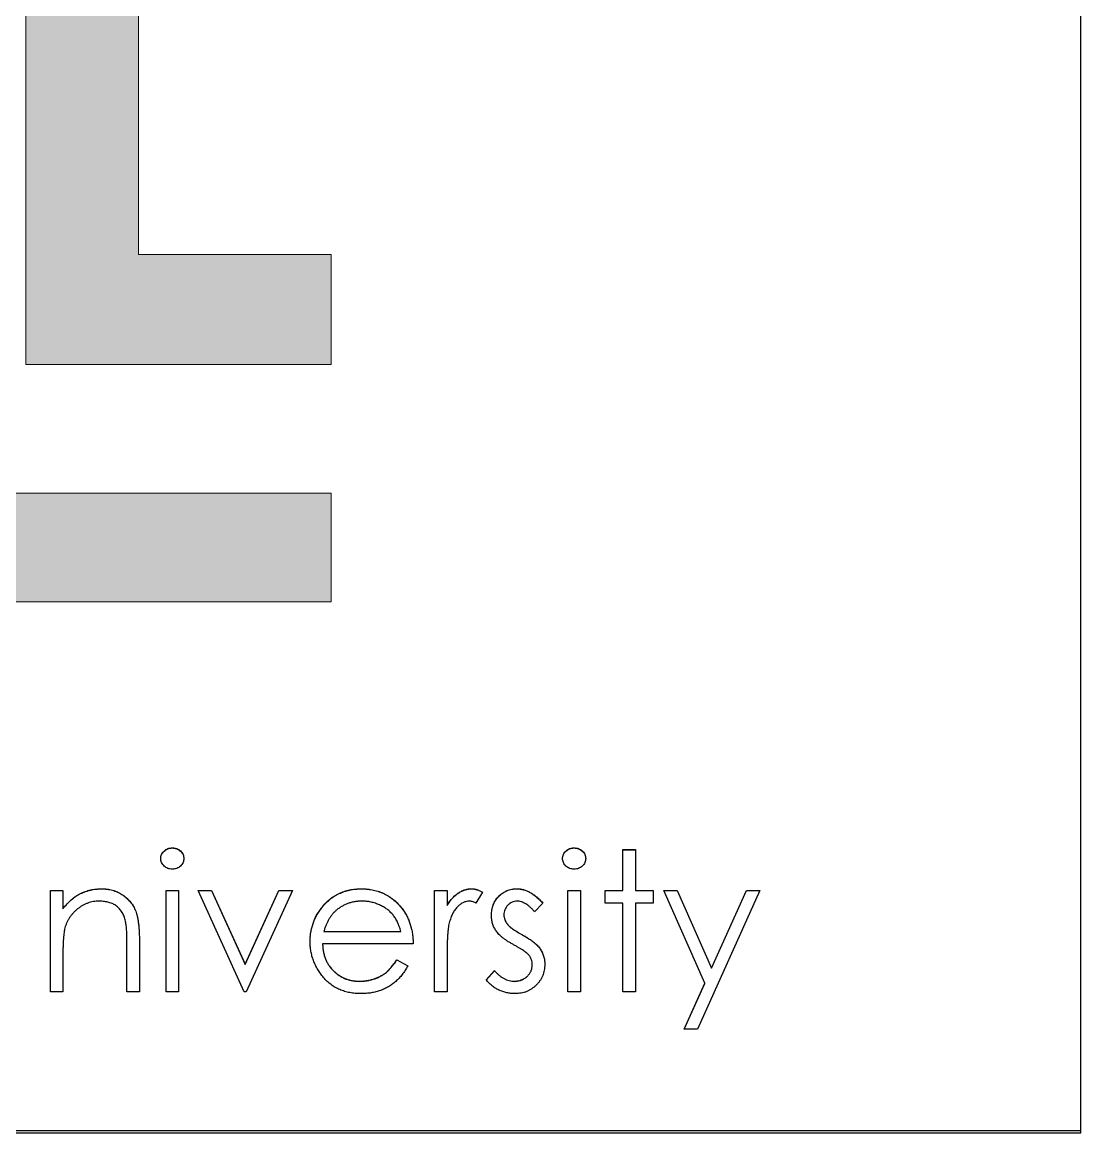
# Model space of a CAD drawing. Header units: inches. Extents: x 0 to 2, y 0 to 2.
# Drawn here: x 1.046 to 2, y 0 to 1.001 of the extents above; entities that cross this region are included whole.
import ezdxf

# ---------------------------------------------------------------- set-up
doc = ezdxf.new("R2010")
doc.units = ezdxf.units.IN
doc.header["$MEASUREMENT"] = 0
doc.layers.add('Temple T', color=7, linetype='Continuous', lineweight=0)

# ---------------------------------------------------------------- blocks, each defined once
blk = doc.blocks.new('Block_0')
at = {"layer": 'Temple T', "true_color": 0x000000, "transparency": 33554687}
h = blk.add_hatch(color=18, dxfattribs=at)
h.dxf.hatch_style = 2
h.paths.add_polyline_path([(872.005, 847.976), (872.005, 751.284), (899.461, 751.284), (899.461, 761.179), (882.144, 761.179), (882.144, 837.844), (894.012, 837.844), (894.012, 821.147), (904.162, 821.147), (904.162, 847.976), (882.144, 847.976)])
h = blk.add_hatch(color=18, dxfattribs=at)
h.dxf.hatch_style = 2
h.paths.add_polyline_path([(832.566, 729.953), (899.461, 729.953), (899.461, 739.727), (832.566, 739.727)])
at = {"layer": 'Temple T'}
for points in [[(872.005, 847.976), (872.005, 751.284), (899.461, 751.284), (899.461, 761.179), (882.144, 761.179), (882.144, 837.844), (894.012, 837.844), (894.012, 821.147), (904.162, 821.147), (904.162, 847.976), (882.144, 847.976)], [(832.566, 729.953), (899.461, 729.953), (899.461, 739.727), (832.566, 739.727)]]:
    blk.add_lwpolyline(points, close=True, dxfattribs=at)

msp = doc.modelspace()

# ---------------------------------------------------------------- linework, layer by layer
at = {"color": 7, "linetype": 'Continuous', "lineweight": 25}
for p, q in [((2, 0), (2, 2.0019)), ((1.181, 0.2567), (1.181, 0.2568)), ((1.5432, 0.2567), (1.5432, 0.2568)), ((1.5873, 0.2552), (1.5986, 0.2552)), ((1.5873, 0.2183), (1.5873, 0.2552)), ((1.5873, 0.2551), (1.5986, 0.2551)), ((1.5986, 0.2552), (1.5986, 0.2183)), ((1.0713, 0.2184), (1.0825, 0.2184)), ((1.0713, 0.127), (1.0713, 0.2184)), ((1.0713, 0.2183), (1.0825, 0.2183)), ((1.0825, 0.2184), (1.0825, 0.2018)), ((1.1173, 0.2199), (1.1173, 0.22)), ((1.1755, 0.2184), (1.1867, 0.2184)), ((1.1755, 0.127), (1.1755, 0.2184)), ((1.1755, 0.2183), (1.1867, 0.2183)), ((1.1867, 0.2184), (1.1867, 0.127)), ((1.2043, 0.2184), (1.2165, 0.2184)), ((1.246, 0.127), (1.2043, 0.2184)), ((1.2044, 0.2183), (1.2165, 0.2183)), ((1.2165, 0.2184), (1.2468, 0.1519)), ((1.2165, 0.2183), (1.2165, 0.2184)), ((1.2165, 0.2183), (1.2468, 0.1518)), ((1.2468, 0.1519), (1.2771, 0.2184)), ((1.2468, 0.1518), (1.2771, 0.2183)), ((1.2893, 0.2184), (1.2476, 0.127)), ((1.2771, 0.2184), (1.2893, 0.2184)), ((1.2771, 0.2183), (1.2771, 0.2184)), ((1.2771, 0.2183), (1.2892, 0.2183)), ((1.3515, 0.2199), (1.3515, 0.22)), ((1.4175, 0.2184), (1.4287, 0.2184)), ((1.4175, 0.127), (1.4175, 0.2184)), ((1.4175, 0.2183), (1.4287, 0.2183)), ((1.4287, 0.2184), (1.4287, 0.2048)), ((1.451, 0.2199), (1.451, 0.22)), ((1.4607, 0.2168), (1.4546, 0.2071)), ((1.4918, 0.2199), (1.4918, 0.22)), ((1.5377, 0.2184), (1.5489, 0.2184)), ((1.5377, 0.127), (1.5377, 0.2184)), ((1.5377, 0.2183), (1.5489, 0.2183)), ((1.5489, 0.2184), (1.5489, 0.127)), ((1.5713, 0.2184), (1.5873, 0.2184)), ((1.5713, 0.2071), (1.5713, 0.2184)), ((1.5713, 0.2183), (1.5873, 0.2183)), ((1.5986, 0.2184), (1.6146, 0.2184)), ((1.5986, 0.2183), (1.6146, 0.2183)), ((1.6146, 0.2184), (1.6146, 0.2071)), ((1.6242, 0.2184), (1.6363, 0.2184)), ((1.6611, 0.1348), (1.6242, 0.2184)), ((1.6242, 0.2183), (1.6363, 0.2183)), ((1.6363, 0.2184), (1.6672, 0.1484)), ((1.6363, 0.2183), (1.6363, 0.2184)), ((1.6363, 0.2183), (1.6672, 0.1483)), ((1.7107, 0.2184), (1.6546, 0.0934)), ((1.6672, 0.1484), (1.6986, 0.2184)), ((1.6672, 0.1483), (1.6986, 0.2183)), ((1.6986, 0.2184), (1.7107, 0.2184)), ((1.6986, 0.2183), (1.6986, 0.2184)), ((1.6986, 0.2183), (1.7107, 0.2183)), ((1.3158, 0.2028), (1.3158, 0.2029)), ((1.3883, 0.2019), (1.3883, 0.202)), ((1.5152, 0.207), (1.5076, 0.1991)), ((1.5873, 0.2071), (1.5713, 0.2071)), ((1.5873, 0.127), (1.5873, 0.2071)), ((1.5986, 0.2071), (1.5986, 0.127)), ((1.6146, 0.2071), (1.5986, 0.2071)), ((1.48, 0.1963), (1.48, 0.1965)), ((1.3177, 0.1815), (1.387, 0.1815)), ((1.3177, 0.1814), (1.3177, 0.1815)), ((1.3177, 0.1814), (1.387, 0.1814)), ((1.387, 0.1814), (1.387, 0.1815)), ((1.4831, 0.1881), (1.4831, 0.1882)), ((1.1514, 0.1737), (1.1514, 0.127)), ((1.3982, 0.1703), (1.3165, 0.1703)), ((1.3165, 0.1702), (1.3165, 0.1703)), ((1.4961, 0.1786), (1.4961, 0.1788)), ((1.1402, 0.127), (1.1402, 0.17)), ((1.5126, 0.1658), (1.5126, 0.1659)), ((1.0825, 0.16), (1.0825, 0.127)), ((1.2468, 0.1518), (1.2468, 0.1519)), ((1.3835, 0.1559), (1.3934, 0.1506)), ((1.3835, 0.1558), (1.3835, 0.1559)), ((1.3835, 0.1558), (1.3934, 0.1505)), ((1.4287, 0.1577), (1.4287, 0.127)), ((1.5056, 0.1512), (1.5056, 0.1513)), ((1.4639, 0.1378), (1.4714, 0.1463)), ((1.4639, 0.1377), (1.4714, 0.1461)), ((1.4714, 0.1461), (1.4714, 0.1463)), ((1.6672, 0.1483), (1.6672, 0.1484)), ((1.3498, 0.1365), (1.3498, 0.1366)), ((1.4895, 0.1365), (1.4895, 0.1366)), ((1.6425, 0.0934), (1.6611, 0.1348)), ((1.6426, 0.0934), (1.6611, 0.1347)), ((1.6611, 0.1347), (1.6611, 0.1348)), ((1.0825, 0.127), (1.0713, 0.127)), ((1.1514, 0.127), (1.1402, 0.127)), ((1.1867, 0.127), (1.1755, 0.127)), ((1.2476, 0.127), (1.246, 0.127)), ((1.4287, 0.127), (1.4175, 0.127)), ((1.5489, 0.127), (1.5377, 0.127)), ((1.5986, 0.127), (1.5873, 0.127)), ((1.6546, 0.0934), (1.6425, 0.0934)), ((0, 0.002), (2, 0.002)), ((0, 0), (2, 0))]:
    msp.add_line(p, q, dxfattribs=at)
for points, knots in [([(1.1707, 0.2472), (1.1707, 0.2478), (1.1708, 0.2491), (1.1714, 0.2509), (1.1724, 0.2526), (1.1737, 0.254), (1.1753, 0.2553), (1.1771, 0.2562), (1.179, 0.2567), (1.1804, 0.2568), (1.181, 0.2568)], [0, 0, 0, 0, 0.12329, 0.242149, 0.363437, 0.489745, 0.618115, 0.744894, 0.868932, 1, 1, 1, 1]), ([(1.1707, 0.247), (1.1707, 0.2477), (1.1708, 0.249), (1.1714, 0.2508), (1.1724, 0.2525), (1.1737, 0.2539), (1.1753, 0.2552), (1.1771, 0.2561), (1.179, 0.2566), (1.1804, 0.2567), (1.181, 0.2567)], [0, 0, 0, 0, 0.12329, 0.242149, 0.363437, 0.489745, 0.618115, 0.744894, 0.868932, 1, 1, 1, 1]), ([(1.181, 0.2568), (1.1817, 0.2568), (1.1831, 0.2567), (1.1851, 0.2562), (1.1869, 0.2553), (1.1885, 0.254), (1.1898, 0.2526), (1.1908, 0.2509), (1.1914, 0.2491), (1.1915, 0.2478), (1.1915, 0.2472)], [0, 0, 0, 0, 0.131899, 0.258284, 0.384341, 0.51198, 0.638632, 0.75923, 0.877412, 1, 1, 1, 1]), ([(1.181, 0.2567), (1.1817, 0.2567), (1.1831, 0.2566), (1.1851, 0.2561), (1.1869, 0.2552), (1.1885, 0.2539), (1.1898, 0.2525), (1.1908, 0.2508), (1.1914, 0.249), (1.1915, 0.2477), (1.1915, 0.247)], [0, 0, 0, 0, 0.131899, 0.258284, 0.384341, 0.51198, 0.638632, 0.75923, 0.877412, 1, 1, 1, 1]), ([(1.5329, 0.2472), (1.5329, 0.2478), (1.533, 0.2491), (1.5336, 0.2509), (1.5345, 0.2526), (1.5359, 0.254), (1.5375, 0.2553), (1.5392, 0.2562), (1.5412, 0.2567), (1.5425, 0.2568), (1.5432, 0.2568)], [0, 0, 0, 0, 0.12329, 0.242149, 0.363437, 0.489745, 0.618115, 0.744894, 0.868932, 1, 1, 1, 1]), ([(1.5329, 0.247), (1.5329, 0.2477), (1.533, 0.249), (1.5336, 0.2508), (1.5345, 0.2525), (1.5359, 0.2539), (1.5375, 0.2552), (1.5392, 0.2561), (1.5412, 0.2566), (1.5425, 0.2567), (1.5432, 0.2567)], [0, 0, 0, 0, 0.12329, 0.242149, 0.363437, 0.489745, 0.618115, 0.744894, 0.868932, 1, 1, 1, 1]), ([(1.5432, 0.2568), (1.5439, 0.2568), (1.5453, 0.2567), (1.5472, 0.2562), (1.549, 0.2553), (1.5506, 0.254), (1.552, 0.2526), (1.553, 0.2509), (1.5536, 0.2491), (1.5536, 0.2478), (1.5537, 0.2472)], [0, 0, 0, 0, 0.131899, 0.258284, 0.384341, 0.51198, 0.638632, 0.75923, 0.877412, 1, 1, 1, 1]), ([(1.5432, 0.2567), (1.5439, 0.2567), (1.5453, 0.2566), (1.5472, 0.2561), (1.549, 0.2552), (1.5506, 0.2539), (1.552, 0.2525), (1.553, 0.2508), (1.5536, 0.249), (1.5536, 0.2477), (1.5537, 0.247)], [0, 0, 0, 0, 0.131899, 0.258284, 0.384341, 0.51198, 0.638632, 0.75923, 0.877412, 1, 1, 1, 1]), ([(1.181, 0.2376), (1.1804, 0.2376), (1.179, 0.2377), (1.1771, 0.2382), (1.1753, 0.2391), (1.1737, 0.2404), (1.1724, 0.2418), (1.1714, 0.2435), (1.1708, 0.2453), (1.1707, 0.2465), (1.1707, 0.2472)], [0, 0, 0, 0, 0.131867, 0.256661, 0.384213, 0.513365, 0.640443, 0.761085, 0.879146, 1, 1, 1, 1]), ([(1.1915, 0.2472), (1.1915, 0.2465), (1.1914, 0.2453), (1.1908, 0.2435), (1.1898, 0.2418), (1.1885, 0.2404), (1.1869, 0.2391), (1.1851, 0.2382), (1.1831, 0.2377), (1.1817, 0.2376), (1.181, 0.2376)], [0, 0, 0, 0, 0.120162, 0.237546, 0.357497, 0.484917, 0.613329, 0.74015, 0.867301, 1, 1, 1, 1]), ([(1.5432, 0.2376), (1.5425, 0.2376), (1.5412, 0.2377), (1.5392, 0.2382), (1.5375, 0.2391), (1.5359, 0.2404), (1.5345, 0.2418), (1.5336, 0.2435), (1.533, 0.2453), (1.5329, 0.2465), (1.5329, 0.2472)], [0, 0, 0, 0, 0.131867, 0.256661, 0.384213, 0.513365, 0.640443, 0.761085, 0.879146, 1, 1, 1, 1]), ([(1.5537, 0.2472), (1.5536, 0.2465), (1.5536, 0.2453), (1.553, 0.2435), (1.552, 0.2418), (1.5506, 0.2404), (1.549, 0.2391), (1.5472, 0.2382), (1.5453, 0.2377), (1.5439, 0.2376), (1.5432, 0.2376)], [0, 0, 0, 0, 0.120162, 0.237546, 0.357497, 0.484917, 0.613329, 0.74015, 0.867301, 1, 1, 1, 1]), ([(1.0825, 0.2019), (1.0837, 0.2034), (1.0861, 0.2063), (1.0899, 0.2101), (1.094, 0.2132), (1.0983, 0.2157), (1.1028, 0.2176), (1.1074, 0.219), (1.1123, 0.2198), (1.1156, 0.2199), (1.1173, 0.22)], [0, 0, 0, 0, 0.140976, 0.273569, 0.398988, 0.51993, 0.63811, 0.756589, 0.87686, 1, 1, 1, 1]), ([(1.0825, 0.2018), (1.0837, 0.2033), (1.0861, 0.2062), (1.0899, 0.21), (1.094, 0.2131), (1.0983, 0.2156), (1.1028, 0.2175), (1.1074, 0.2189), (1.1123, 0.2197), (1.1156, 0.2198), (1.1173, 0.2199)], [0, 0, 0, 0, 0.140976, 0.273569, 0.398988, 0.51993, 0.63811, 0.756589, 0.87686, 1, 1, 1, 1]), ([(1.1173, 0.22), (1.119, 0.2199), (1.1223, 0.2198), (1.1271, 0.2188), (1.1316, 0.2172), (1.1358, 0.2149), (1.1395, 0.2121), (1.1428, 0.2088), (1.1455, 0.2051), (1.1474, 0.2016), (1.1486, 0.1985), (1.1493, 0.1958), (1.15, 0.1929), (1.1505, 0.1896), (1.1509, 0.1861), (1.1512, 0.1822), (1.1514, 0.178), (1.1514, 0.1752), (1.1514, 0.1737)], [0, 0, 0, 0, 0.07724, 0.151178, 0.223488, 0.295543, 0.366976, 0.437131, 0.507044, 0.57856, 0.616614, 0.658756, 0.704491, 0.754803, 0.809332, 0.868274, 0.932073, 1, 1, 1, 1]), ([(1.1173, 0.2199), (1.119, 0.2198), (1.1223, 0.2197), (1.1271, 0.2187), (1.1316, 0.2171), (1.1358, 0.2148), (1.1395, 0.212), (1.1428, 0.2087), (1.1455, 0.205), (1.1474, 0.2015), (1.1486, 0.1984), (1.1493, 0.1957), (1.15, 0.1928), (1.1505, 0.1895), (1.1509, 0.186), (1.1512, 0.1821), (1.1514, 0.1779), (1.1514, 0.175), (1.1514, 0.1736)], [0, 0, 0, 0, 0.07724, 0.151178, 0.223488, 0.295543, 0.366976, 0.437131, 0.507044, 0.57856, 0.616614, 0.658756, 0.704491, 0.754803, 0.809332, 0.868274, 0.932073, 1, 1, 1, 1]), ([(1.3158, 0.2029), (1.3169, 0.2043), (1.3192, 0.207), (1.3229, 0.2105), (1.327, 0.2134), (1.3314, 0.2158), (1.336, 0.2177), (1.3409, 0.219), (1.3461, 0.2198), (1.3497, 0.2199), (1.3515, 0.22)], [0, 0, 0, 0, 0.128835, 0.253589, 0.374643, 0.49534, 0.616325, 0.739759, 0.866842, 1, 1, 1, 1]), ([(1.3158, 0.2028), (1.3169, 0.2042), (1.3192, 0.2068), (1.3229, 0.2103), (1.327, 0.2133), (1.3314, 0.2157), (1.336, 0.2175), (1.3409, 0.2189), (1.3461, 0.2197), (1.3497, 0.2198), (1.3515, 0.2199)], [0, 0, 0, 0, 0.128835, 0.253589, 0.374643, 0.49534, 0.616325, 0.739759, 0.866842, 1, 1, 1, 1]), ([(1.3515, 0.22), (1.3534, 0.2199), (1.3571, 0.2198), (1.3624, 0.2189), (1.3675, 0.2175), (1.3723, 0.2156), (1.3768, 0.213), (1.3809, 0.2099), (1.3849, 0.2062), (1.3871, 0.2034), (1.3883, 0.202)], [0, 0, 0, 0, 0.13204, 0.259033, 0.38188, 0.502258, 0.622752, 0.744743, 0.870109, 1, 1, 1, 1]), ([(1.3515, 0.2199), (1.3534, 0.2198), (1.3571, 0.2197), (1.3624, 0.2188), (1.3675, 0.2174), (1.3723, 0.2155), (1.3768, 0.2129), (1.3809, 0.2098), (1.3849, 0.2061), (1.3871, 0.2033), (1.3883, 0.2019)], [0, 0, 0, 0, 0.13204, 0.259033, 0.38188, 0.502258, 0.622752, 0.744743, 0.870109, 1, 1, 1, 1]), ([(1.4287, 0.2049), (1.4295, 0.2062), (1.4311, 0.2086), (1.4337, 0.2117), (1.4364, 0.2144), (1.4392, 0.2164), (1.4421, 0.218), (1.445, 0.2192), (1.448, 0.2198), (1.45, 0.2199), (1.451, 0.22)], [0, 0, 0, 0, 0.160059, 0.306112, 0.438367, 0.560541, 0.675317, 0.786114, 0.892842, 1, 1, 1, 1]), ([(1.4287, 0.2048), (1.4295, 0.2061), (1.4311, 0.2085), (1.4337, 0.2116), (1.4364, 0.2142), (1.4392, 0.2163), (1.4421, 0.2179), (1.445, 0.219), (1.448, 0.2197), (1.45, 0.2198), (1.451, 0.2199)], [0, 0, 0, 0, 0.160059, 0.306112, 0.438367, 0.560541, 0.675317, 0.786114, 0.892842, 1, 1, 1, 1]), ([(1.451, 0.22), (1.4518, 0.2199), (1.4534, 0.2198), (1.4558, 0.2192), (1.4583, 0.2182), (1.4599, 0.2173), (1.4607, 0.2168)], [0, 0, 0, 0, 0.225278, 0.463523, 0.720324, 1, 1, 1, 1]), ([(1.451, 0.2199), (1.4518, 0.2198), (1.4534, 0.2197), (1.4558, 0.2191), (1.4583, 0.2181), (1.4599, 0.2172), (1.4607, 0.2167)], [0, 0, 0, 0, 0.225278, 0.463523, 0.720324, 1, 1, 1, 1]), ([(1.4688, 0.196), (1.4688, 0.1968), (1.4688, 0.1985), (1.4691, 0.2009), (1.4696, 0.2032), (1.4703, 0.2054), (1.4713, 0.2075), (1.4724, 0.2095), (1.4737, 0.2114), (1.4753, 0.2132), (1.4769, 0.2147), (1.4788, 0.2161), (1.4807, 0.2173), (1.4827, 0.2183), (1.4848, 0.2191), (1.4871, 0.2196), (1.4894, 0.2199), (1.491, 0.22), (1.4918, 0.22)], [0, 0, 0, 0, 0.067978, 0.133044, 0.196507, 0.258613, 0.319728, 0.380873, 0.442636, 0.505079, 0.567881, 0.628814, 0.68891, 0.748765, 0.809386, 0.870884, 0.934037, 1, 1, 1, 1]), ([(1.4688, 0.1959), (1.4688, 0.1967), (1.4688, 0.1984), (1.4691, 0.2008), (1.4696, 0.2031), (1.4703, 0.2053), (1.4713, 0.2074), (1.4724, 0.2094), (1.4737, 0.2113), (1.4753, 0.2131), (1.4769, 0.2146), (1.4788, 0.216), (1.4807, 0.2172), (1.4827, 0.2182), (1.4848, 0.219), (1.4871, 0.2195), (1.4894, 0.2198), (1.491, 0.2198), (1.4918, 0.2199)], [0, 0, 0, 0, 0.067978, 0.133044, 0.196507, 0.258613, 0.319728, 0.380873, 0.442636, 0.505079, 0.567881, 0.628814, 0.68891, 0.748765, 0.809386, 0.870884, 0.934037, 1, 1, 1, 1]), ([(1.4918, 0.22), (1.4928, 0.2199), (1.4948, 0.2198), (1.4977, 0.2192), (1.5006, 0.2182), (1.5036, 0.2167), (1.5065, 0.2149), (1.5094, 0.2126), (1.5124, 0.21), (1.5143, 0.208), (1.5152, 0.207)], [0, 0, 0, 0, 0.105714, 0.213412, 0.326127, 0.444452, 0.569061, 0.702712, 0.846318, 1, 1, 1, 1]), ([(1.4918, 0.2199), (1.4928, 0.2198), (1.4948, 0.2197), (1.4977, 0.2191), (1.5006, 0.2181), (1.5036, 0.2166), (1.5065, 0.2148), (1.5094, 0.2125), (1.5124, 0.2099), (1.5143, 0.2079), (1.5152, 0.2069)], [0, 0, 0, 0, 0.105714, 0.213412, 0.326127, 0.444452, 0.569061, 0.702712, 0.846318, 1, 1, 1, 1]), ([(1.1153, 0.2087), (1.1144, 0.2087), (1.1126, 0.2087), (1.11, 0.2084), (1.1074, 0.2078), (1.1049, 0.2071), (1.1025, 0.206), (1.1001, 0.2049), (1.0979, 0.2034), (1.0957, 0.2018), (1.0936, 0.2), (1.0917, 0.1981), (1.09, 0.1961), (1.0885, 0.194), (1.0871, 0.1918), (1.086, 0.1895), (1.085, 0.1871), (1.0845, 0.1854), (1.0843, 0.1846)], [0, 0, 0, 0, 0.063986, 0.126627, 0.188984, 0.25023, 0.312351, 0.374574, 0.438148, 0.50292, 0.567974, 0.630771, 0.692935, 0.754398, 0.815218, 0.876117, 0.938015, 1, 1, 1, 1]), ([(1.1389, 0.1908), (1.1385, 0.1922), (1.1378, 0.1949), (1.136, 0.1986), (1.1337, 0.2018), (1.1309, 0.2043), (1.1277, 0.2064), (1.1239, 0.2077), (1.1198, 0.2086), (1.1169, 0.2087), (1.1153, 0.2087)], [0, 0, 0, 0, 0.13552, 0.260833, 0.378476, 0.493178, 0.609281, 0.729981, 0.859261, 1, 1, 1, 1]), ([(1.3053, 0.1724), (1.3053, 0.1738), (1.3054, 0.1766), (1.3059, 0.1807), (1.3067, 0.1847), (1.3079, 0.1886), (1.3093, 0.1924), (1.3112, 0.1961), (1.3133, 0.1996), (1.315, 0.2018), (1.3158, 0.2029)], [0, 0, 0, 0, 0.128045, 0.253768, 0.377428, 0.500551, 0.623296, 0.746578, 0.872348, 1, 1, 1, 1]), ([(1.3053, 0.1723), (1.3053, 0.1737), (1.3054, 0.1765), (1.3059, 0.1806), (1.3067, 0.1846), (1.3079, 0.1885), (1.3093, 0.1923), (1.3112, 0.1959), (1.3133, 0.1995), (1.315, 0.2017), (1.3158, 0.2028)], [0, 0, 0, 0, 0.128045, 0.253768, 0.377428, 0.500551, 0.623296, 0.746578, 0.872348, 1, 1, 1, 1]), ([(1.3521, 0.2087), (1.351, 0.2087), (1.3488, 0.2087), (1.3455, 0.2083), (1.3424, 0.2076), (1.3393, 0.2067), (1.3365, 0.2054), (1.3337, 0.204), (1.331, 0.2022), (1.3294, 0.2009), (1.3286, 0.2002)], [0, 0, 0, 0, 0.131092, 0.259141, 0.384162, 0.505992, 0.629098, 0.750669, 0.874039, 1, 1, 1, 1]), ([(1.387, 0.1815), (1.3866, 0.183), (1.3858, 0.1859), (1.3842, 0.1898), (1.3823, 0.1933), (1.3801, 0.1964), (1.3776, 0.1991), (1.3747, 0.2015), (1.3715, 0.2036), (1.3679, 0.2054), (1.3642, 0.2069), (1.3602, 0.208), (1.3562, 0.2087), (1.3535, 0.2087), (1.3521, 0.2087)], [0, 0, 0, 0, 0.09624, 0.185231, 0.267501, 0.3444, 0.419595, 0.496891, 0.576638, 0.660268, 0.745387, 0.83004, 0.914474, 1, 1, 1, 1]), ([(1.3883, 0.202), (1.3891, 0.2009), (1.3907, 0.1988), (1.3926, 0.1953), (1.3943, 0.1916), (1.3957, 0.1877), (1.3968, 0.1836), (1.3976, 0.1794), (1.3981, 0.1749), (1.3982, 0.1718), (1.3982, 0.1703)], [0, 0, 0, 0, 0.118522, 0.236255, 0.356174, 0.47725, 0.60154, 0.729618, 0.862158, 1, 1, 1, 1]), ([(1.3883, 0.2019), (1.3891, 0.2008), (1.3907, 0.1987), (1.3926, 0.1951), (1.3943, 0.1915), (1.3957, 0.1876), (1.3968, 0.1835), (1.3976, 0.1793), (1.3981, 0.1748), (1.3982, 0.1717), (1.3982, 0.1702)], [0, 0, 0, 0, 0.118522, 0.236255, 0.356174, 0.47725, 0.60154, 0.729618, 0.862158, 1, 1, 1, 1]), ([(1.4488, 0.2087), (1.4479, 0.2087), (1.4461, 0.2086), (1.4434, 0.2076), (1.4408, 0.206), (1.4387, 0.2043), (1.4371, 0.2027), (1.436, 0.2012), (1.4349, 0.1996), (1.4339, 0.1978), (1.433, 0.1959), (1.4321, 0.1937), (1.4314, 0.1915), (1.4309, 0.1899), (1.4307, 0.1891)], [0, 0, 0, 0, 0.093807, 0.191338, 0.295191, 0.410312, 0.47193, 0.536425, 0.603119, 0.674118, 0.749332, 0.828283, 0.91204, 1, 1, 1, 1]), ([(1.4546, 0.2071), (1.454, 0.2074), (1.453, 0.2078), (1.4515, 0.2084), (1.4501, 0.2087), (1.4493, 0.2087), (1.4488, 0.2087)], [0, 0, 0, 0, 0.295139, 0.56023, 0.794983, 1, 1, 1, 1]), ([(1.4918, 0.2087), (1.491, 0.2087), (1.4895, 0.2086), (1.4873, 0.2079), (1.4852, 0.2067), (1.4834, 0.2051), (1.4819, 0.2032), (1.4808, 0.2011), (1.4801, 0.1988), (1.48, 0.1973), (1.48, 0.1965)], [0, 0, 0, 0, 0.124958, 0.245901, 0.369166, 0.498511, 0.628504, 0.751028, 0.873724, 1, 1, 1, 1]), ([(1.5076, 0.1991), (1.507, 0.1999), (1.5057, 0.2014), (1.5037, 0.2033), (1.5017, 0.205), (1.4997, 0.2064), (1.4977, 0.2074), (1.4958, 0.2082), (1.4938, 0.2087), (1.4925, 0.2087), (1.4918, 0.2087)], [0, 0, 0, 0, 0.158223, 0.305036, 0.441309, 0.565963, 0.683525, 0.793334, 0.898518, 1, 1, 1, 1]), ([(1.1402, 0.17), (1.1402, 0.1712), (1.1402, 0.1736), (1.1402, 0.177), (1.1401, 0.1801), (1.1399, 0.1829), (1.1397, 0.1853), (1.1395, 0.1874), (1.1392, 0.1892), (1.139, 0.1903), (1.1389, 0.1908)], [0, 0, 0, 0, 0.17885, 0.34211, 0.489826, 0.623254, 0.74008, 0.841483, 0.928908, 1, 1, 1, 1]), ([(1.3286, 0.2002), (1.328, 0.1996), (1.3267, 0.1986), (1.3251, 0.1967), (1.3236, 0.1946), (1.3222, 0.1924), (1.3209, 0.1899), (1.3197, 0.1873), (1.3186, 0.1845), (1.318, 0.1825), (1.3177, 0.1815)], [0, 0, 0, 0, 0.109984, 0.22258, 0.3385, 0.458709, 0.585535, 0.717518, 0.854667, 1, 1, 1, 1]), ([(1.4729, 0.1819), (1.4723, 0.183), (1.471, 0.1851), (1.4697, 0.1885), (1.4689, 0.1922), (1.4688, 0.1947), (1.4688, 0.196)], [0, 0, 0, 0, 0.246252, 0.492591, 0.74057, 1, 1, 1, 1]), ([(1.48, 0.1965), (1.48, 0.1957), (1.4801, 0.1943), (1.4807, 0.1922), (1.4817, 0.1901), (1.4826, 0.1888), (1.4831, 0.1882)], [0, 0, 0, 0, 0.24004, 0.479403, 0.731757, 1, 1, 1, 1]), ([(1.48, 0.1963), (1.48, 0.1956), (1.4801, 0.1942), (1.4807, 0.1921), (1.4817, 0.19), (1.4826, 0.1887), (1.4831, 0.1881)], [0, 0, 0, 0, 0.24004, 0.479403, 0.731757, 1, 1, 1, 1]), ([(1.0843, 0.1846), (1.0841, 0.1839), (1.0838, 0.1826), (1.0835, 0.1804), (1.0832, 0.1779), (1.0829, 0.175), (1.0828, 0.1717), (1.0826, 0.1681), (1.0825, 0.1642), (1.0825, 0.1615), (1.0825, 0.16)], [0, 0, 0, 0, 0.076995, 0.167615, 0.271052, 0.38946, 0.520843, 0.666399, 0.826094, 1, 1, 1, 1]), ([(1.4307, 0.1891), (1.4305, 0.1883), (1.4301, 0.1867), (1.4298, 0.184), (1.4294, 0.1809), (1.4292, 0.1772), (1.4289, 0.173), (1.4288, 0.1684), (1.4287, 0.1632), (1.4287, 0.1596), (1.4287, 0.1577)], [0, 0, 0, 0, 0.070855, 0.156938, 0.2586, 0.375891, 0.508166, 0.656238, 0.820177, 1, 1, 1, 1]), ([(1.4887, 0.1695), (1.4878, 0.17), (1.4859, 0.171), (1.4834, 0.1726), (1.4811, 0.1742), (1.479, 0.1757), (1.4771, 0.1772), (1.4755, 0.1788), (1.4741, 0.1803), (1.4733, 0.1814), (1.4729, 0.1819)], [0, 0, 0, 0, 0.157762, 0.30595, 0.443775, 0.572824, 0.692154, 0.802296, 0.905564, 1, 1, 1, 1]), ([(1.4831, 0.1882), (1.4834, 0.1878), (1.484, 0.1871), (1.4851, 0.186), (1.4864, 0.1849), (1.4879, 0.1838), (1.4897, 0.1826), (1.4916, 0.1813), (1.4938, 0.18), (1.4953, 0.1792), (1.4961, 0.1788)], [0, 0, 0, 0, 0.083425, 0.17756, 0.283982, 0.402217, 0.533568, 0.676121, 0.831649, 1, 1, 1, 1]), ([(1.4831, 0.1881), (1.4834, 0.1877), (1.484, 0.187), (1.4851, 0.1859), (1.4864, 0.1848), (1.4879, 0.1837), (1.4897, 0.1825), (1.4916, 0.1812), (1.4938, 0.1799), (1.4953, 0.1791), (1.4961, 0.1786)], [0, 0, 0, 0, 0.083425, 0.17756, 0.283982, 0.402217, 0.533568, 0.676121, 0.831649, 1, 1, 1, 1]), ([(1.3512, 0.1254), (1.3495, 0.1255), (1.3461, 0.1255), (1.3411, 0.1262), (1.3364, 0.1274), (1.332, 0.1289), (1.3279, 0.131), (1.3241, 0.1335), (1.3206, 0.1364), (1.3174, 0.1398), (1.3146, 0.1434), (1.3121, 0.1472), (1.31, 0.1511), (1.3083, 0.1552), (1.3069, 0.1593), (1.306, 0.1636), (1.3054, 0.168), (1.3053, 0.1709), (1.3053, 0.1724)], [0, 0, 0, 0, 0.071579, 0.139629, 0.204797, 0.268135, 0.329814, 0.391301, 0.453434, 0.516552, 0.579631, 0.641119, 0.701294, 0.76081, 0.819932, 0.87892, 0.938983, 1, 1, 1, 1]), ([(1.3165, 0.1703), (1.3166, 0.1691), (1.3167, 0.1667), (1.3172, 0.1633), (1.318, 0.16), (1.3191, 0.1568), (1.3204, 0.1539), (1.3221, 0.1511), (1.3241, 0.1485), (1.3263, 0.146), (1.3287, 0.1439), (1.3313, 0.1419), (1.3341, 0.1403), (1.3369, 0.1389), (1.34, 0.1379), (1.3431, 0.1372), (1.3464, 0.1367), (1.3487, 0.1367), (1.3498, 0.1366)], [0, 0, 0, 0, 0.068385, 0.134476, 0.198391, 0.260753, 0.321829, 0.383037, 0.444653, 0.507398, 0.569825, 0.630778, 0.690929, 0.750945, 0.811049, 0.872331, 0.935004, 1, 1, 1, 1]), ([(1.3165, 0.1702), (1.3166, 0.169), (1.3167, 0.1666), (1.3172, 0.1631), (1.318, 0.1598), (1.3191, 0.1567), (1.3204, 0.1538), (1.3221, 0.151), (1.3241, 0.1484), (1.3263, 0.1459), (1.3287, 0.1437), (1.3313, 0.1418), (1.3341, 0.1402), (1.3369, 0.1388), (1.34, 0.1378), (1.3431, 0.1371), (1.3464, 0.1366), (1.3487, 0.1366), (1.3498, 0.1365)], [0, 0, 0, 0, 0.068385, 0.134476, 0.198391, 0.260753, 0.321829, 0.383037, 0.444653, 0.507398, 0.569825, 0.630778, 0.690929, 0.750945, 0.811049, 0.872331, 0.935004, 1, 1, 1, 1]), ([(1.4961, 0.1788), (1.4971, 0.1782), (1.499, 0.1772), (1.5016, 0.1755), (1.5041, 0.1739), (1.5063, 0.1723), (1.5082, 0.1707), (1.5099, 0.1691), (1.5114, 0.1676), (1.5122, 0.1665), (1.5126, 0.1659)], [0, 0, 0, 0, 0.158989, 0.307115, 0.446213, 0.574876, 0.694152, 0.804581, 0.906593, 1, 1, 1, 1]), ([(1.4961, 0.1786), (1.4971, 0.1781), (1.499, 0.177), (1.5016, 0.1754), (1.5041, 0.1738), (1.5063, 0.1722), (1.5082, 0.1706), (1.5099, 0.169), (1.5114, 0.1674), (1.5122, 0.1663), (1.5126, 0.1658)], [0, 0, 0, 0, 0.158989, 0.307115, 0.446213, 0.574876, 0.694152, 0.804581, 0.906593, 1, 1, 1, 1]), ([(1.5025, 0.16), (1.5022, 0.1604), (1.5016, 0.1611), (1.5005, 0.1621), (1.4991, 0.1632), (1.4975, 0.1643), (1.4956, 0.1655), (1.4935, 0.1668), (1.4912, 0.1681), (1.4895, 0.169), (1.4887, 0.1695)], [0, 0, 0, 0, 0.076875, 0.167462, 0.27227, 0.389551, 0.520801, 0.666263, 0.825545, 1, 1, 1, 1]), ([(1.5126, 0.1659), (1.5132, 0.1649), (1.5145, 0.1628), (1.5159, 0.1593), (1.5167, 0.1556), (1.5168, 0.1531), (1.5168, 0.1518)], [0, 0, 0, 0, 0.248839, 0.495235, 0.743336, 1, 1, 1, 1]), ([(1.5126, 0.1658), (1.5132, 0.1648), (1.5145, 0.1627), (1.5159, 0.1592), (1.5167, 0.1555), (1.5168, 0.153), (1.5168, 0.1517)], [0, 0, 0, 0, 0.248839, 0.495235, 0.743336, 1, 1, 1, 1]), ([(1.3498, 0.1366), (1.351, 0.1367), (1.3532, 0.1367), (1.3565, 0.1371), (1.3597, 0.1378), (1.3629, 0.1387), (1.366, 0.1399), (1.3688, 0.1412), (1.3714, 0.1427), (1.3738, 0.1444), (1.3762, 0.1465), (1.3785, 0.1492), (1.3811, 0.1523), (1.3826, 0.1546), (1.3835, 0.1559)], [0, 0, 0, 0, 0.082592, 0.163879, 0.245659, 0.327726, 0.40861, 0.485749, 0.559169, 0.630268, 0.705306, 0.792065, 0.889796, 1, 1, 1, 1]), ([(1.3498, 0.1365), (1.351, 0.1366), (1.3532, 0.1366), (1.3565, 0.137), (1.3597, 0.1377), (1.3629, 0.1386), (1.366, 0.1397), (1.3688, 0.1411), (1.3714, 0.1426), (1.3738, 0.1443), (1.3762, 0.1464), (1.3785, 0.1491), (1.3811, 0.1522), (1.3826, 0.1545), (1.3835, 0.1558)], [0, 0, 0, 0, 0.082592, 0.163879, 0.245659, 0.327726, 0.40861, 0.485749, 0.559169, 0.630268, 0.705306, 0.792065, 0.889796, 1, 1, 1, 1]), ([(1.3934, 0.1506), (1.3926, 0.1492), (1.3911, 0.1465), (1.3884, 0.1427), (1.3856, 0.1393), (1.3826, 0.1364), (1.3794, 0.1339), (1.376, 0.1316), (1.3724, 0.1297), (1.3687, 0.1281), (1.3646, 0.1269), (1.3604, 0.1261), (1.3559, 0.1255), (1.3528, 0.1255), (1.3512, 0.1254)], [0, 0, 0, 0, 0.09337, 0.181661, 0.265874, 0.346355, 0.4246, 0.501903, 0.579992, 0.658443, 0.738672, 0.821894, 0.908801, 1, 1, 1, 1]), ([(1.4895, 0.1366), (1.4906, 0.1367), (1.4927, 0.1368), (1.4957, 0.1377), (1.4985, 0.139), (1.5009, 0.1409), (1.503, 0.1432), (1.5045, 0.1457), (1.5054, 0.1485), (1.5056, 0.1504), (1.5056, 0.1513)], [0, 0, 0, 0, 0.134042, 0.261896, 0.387836, 0.517686, 0.644509, 0.764718, 0.880291, 1, 1, 1, 1]), ([(1.4895, 0.1365), (1.4906, 0.1366), (1.4927, 0.1367), (1.4957, 0.1375), (1.4985, 0.1389), (1.5009, 0.1408), (1.503, 0.1431), (1.5045, 0.1456), (1.5054, 0.1484), (1.5056, 0.1503), (1.5056, 0.1512)], [0, 0, 0, 0, 0.134042, 0.261896, 0.387836, 0.517686, 0.644509, 0.764718, 0.880291, 1, 1, 1, 1]), ([(1.5168, 0.1518), (1.5168, 0.1509), (1.5168, 0.1491), (1.5164, 0.1465), (1.5158, 0.144), (1.515, 0.1416), (1.5139, 0.1393), (1.5125, 0.1371), (1.511, 0.135), (1.5092, 0.1331), (1.5072, 0.1313), (1.5051, 0.1297), (1.5029, 0.1284), (1.5006, 0.1273), (1.4981, 0.1264), (1.4955, 0.1259), (1.4928, 0.1255), (1.491, 0.1254), (1.4901, 0.1254)], [0, 0, 0, 0, 0.064548, 0.127199, 0.188597, 0.24864, 0.309525, 0.370037, 0.431889, 0.495704, 0.559519, 0.621372, 0.682397, 0.743568, 0.805498, 0.86864, 0.933066, 1, 1, 1, 1]), ([(1.5056, 0.1513), (1.5056, 0.1521), (1.5055, 0.1537), (1.5049, 0.156), (1.5039, 0.1581), (1.503, 0.1594), (1.5025, 0.16)], [0, 0, 0, 0, 0.253475, 0.500453, 0.745578, 1, 1, 1, 1]), ([(1.4714, 0.1463), (1.4721, 0.1455), (1.4735, 0.144), (1.4756, 0.142), (1.4779, 0.1404), (1.4801, 0.139), (1.4824, 0.1379), (1.4847, 0.1372), (1.4871, 0.1367), (1.4887, 0.1367), (1.4895, 0.1366)], [0, 0, 0, 0, 0.147476, 0.285904, 0.417172, 0.540501, 0.659238, 0.775006, 0.887229, 1, 1, 1, 1]), ([(1.4714, 0.1461), (1.4721, 0.1454), (1.4735, 0.1439), (1.4756, 0.1419), (1.4779, 0.1403), (1.4801, 0.1389), (1.4824, 0.1378), (1.4847, 0.1371), (1.4871, 0.1366), (1.4887, 0.1366), (1.4895, 0.1365)], [0, 0, 0, 0, 0.147476, 0.285904, 0.417172, 0.540501, 0.659238, 0.775006, 0.887229, 1, 1, 1, 1]), ([(1.4901, 0.1254), (1.4888, 0.1255), (1.4863, 0.1255), (1.4826, 0.1262), (1.479, 0.1272), (1.4754, 0.1286), (1.4721, 0.1304), (1.4691, 0.1326), (1.4663, 0.135), (1.4647, 0.1369), (1.4639, 0.1378)], [0, 0, 0, 0, 0.126743, 0.251724, 0.377219, 0.504694, 0.631458, 0.755401, 0.877701, 1, 1, 1, 1])]:
    msp.add_open_spline(points, degree=3, knots=knots, dxfattribs=at)

# ---------------------------------------------------------------- block references
at = {"layer": 'Temple T', "color": 18, "true_color": 0x000000, "xscale": 0.0100178607669486, "yscale": 0.0100178607669486, "zscale": 0.0100178607669486}
msp.add_blockref('Block_0', (-7.6865, -6.8339), dxfattribs=at)

doc.saveas('drawing.dxf')
